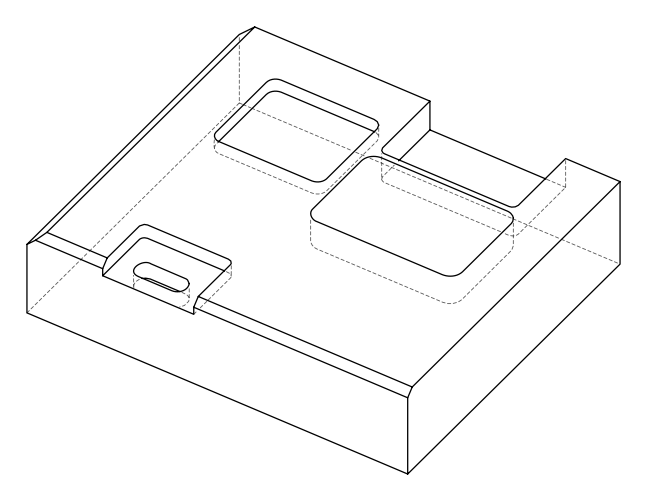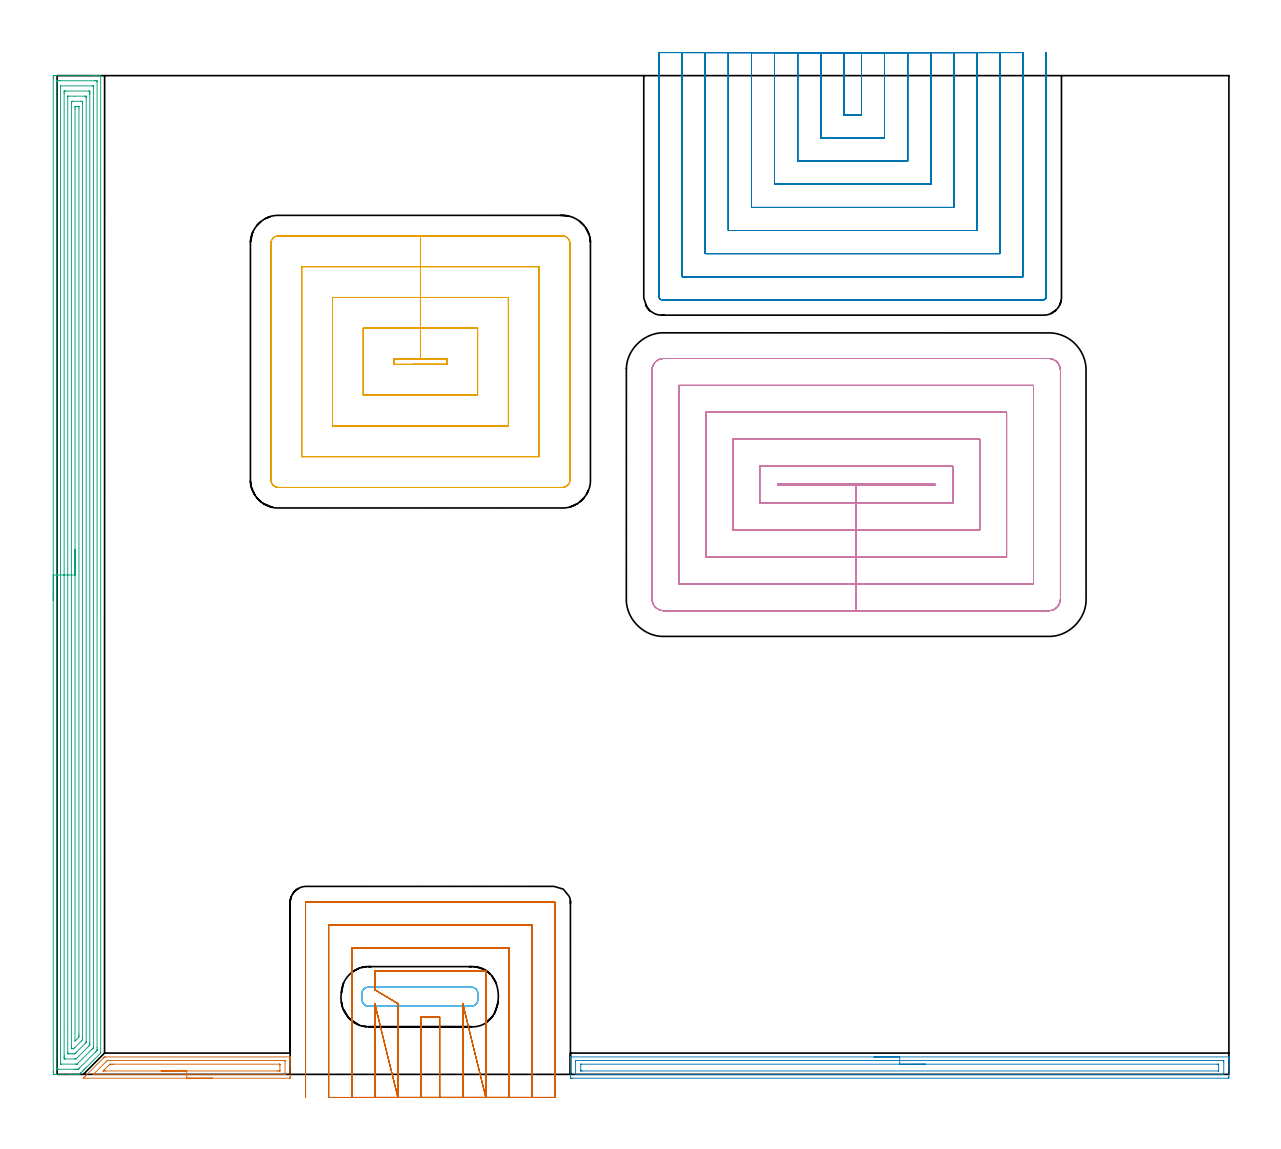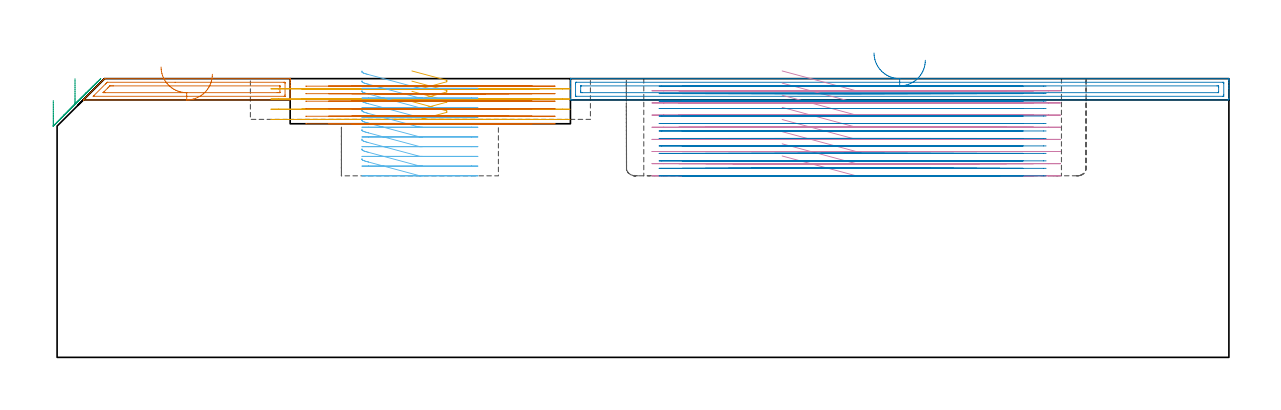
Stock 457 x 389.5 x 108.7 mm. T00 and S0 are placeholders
(PLAN: 8 operations, 3 tool changes, 174.5 min)
(1 AREA_MILL | FG_CHAMFER_SURFACE | UGT0205_001 | 2.08 min | 3129 mm3)
(2 AREA_MILL_1 | FG_CHAMFER_SURFACE_1 | UGT0205_001 | 6.39 min | 9026 mm3)
(3 AREA_MILL_2 | FG_CHAMFER_SURFACE_2 | UGT0205_001 | 22 min | 66286 mm3)
(4 MILL_RECTANGULAR_POCKET | POCKET_RECTANGULAR_STRAIGHT | UGT0201_095 | Follow Part, ap 5, ae 75% | 31.44 min | 796384 mm3)
(5 MILL_RECTANGULAR_POCKET_1 | POCKET_RECTANGULAR_STRAIGHT_1 | NXT0201_012 | Follow Part, ap 4, ae 75% | 10.3 min | 238996 mm3)
(6 MILL_RECTANGULAR_POCKET_2 | POCKET_RECTANGULAR_STRAIGHT_2 | NXT0201_012 | Follow Part, ap 4, ae 75% | 3.11 min | 50652 mm3)
(7 MILL_SLOT | SLOT_PARTIAL_RECTANGULAR | NXT0201_011 | Follow Part, ap 3, ae 75% | 18.14 min | 116802 mm3)
(8 MILL_SLOT_1 | SLOT_PARTIAL_RECTANGULAR_1 | NXT0201_011 | Follow Part, ap 3, ae 75% | 81.03 min | 575874 mm3)
(TOOL UGT0205_001 | Chamfer Mill 20 x 3 x 45 deg. | D20 FL50 Z2)
(TOOL UGT0201_095 | End mill 20 mm | D20 R3 FL38 Z4)
(TOOL NXT0201_012 | ENDMILL 16mm [2P460-1600-NA 1630] | D16 FL38 Z6)
(TOOL NXT0201_011 | ENDMILL 12mm [2P460-1200-NA 1630] | D12 FL38 Z6)
(OP 1 AREA_MILL)
G17 G21 G94 G90
T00 M6
G54
G17 G0 G90 X60.55 Y-1.5 S1061 M3
G43 Z118.7 H0
Z110.4
G94 G1 X60.512 Z109.528 F250.
X60.398 Z108.663
X60.209 Z107.812
X59.947 Z106.98
X59.613 Z106.174
X59.21 Z105.4
X58.742 Z104.664
X58.21 Z103.972
X57.621 Z103.329
X56.978 Z102.74
X56.286 Z102.208
X55.55 Z101.74
X54.776 Z101.337
X53.97 Z101.003
X53.138 Z100.741
X52.287 Z100.552
X51.422 Z100.438
X50.55 Z100.4
X10.328
X10.217 Y-1.496 Z100.403
X10.216 Y-1.494 Z100.404
X10.217 Y-1.482 Z100.416
X11.054 Y-0.645 Z101.254
X17.957 Y6.257 Z108.156
X18.235 Y6.535 Z108.435
X18.512 Y6.803 Z108.697
X18.836 Y6.8 Z108.7
X90.734
X90.89 Y6.797 Z108.688
X90.893 Y6.75 Z108.641
X90.9 Y6.364 Z108.263
Y5.987 Z107.886
Y5.323 Z107.218
Y4.1 Z105.997
Y3.541 Z105.435
Y-0.914 Z100.983
X90.898 Y-1.196 Z100.701
X90.89 Y-1.492 Z100.406
X90.594 Y-1.499 Z100.399
X50.55 Y-1.5 Z100.4
Y-0.086 Z101.814
X14.322 Y-0.085 Z101.815
X14.197 Y-0.083 Z101.817
X14.114 Y-0.079 Z101.821
X14.083 Y-0.076 Z101.824
X14.089 Y-0.068 Z101.832
X14.13 Y-0.023 Z101.877
X14.256 Y0.106 Z102.006
X14.385 Y0.235 Z102.135
X18.85 Y4.7 Z106.6
X19.163 Y5.011 Z106.911
X19.481 Y5.323 Z107.223
X19.532 Y5.37 Z107.27
X19.618 Y5.379 Z107.279
X19.682 Y5.384 Z107.284
X19.742 Y5.385 Z107.285
X46.023 Y5.386 Z107.286
X88.501 Y5.385 Z107.285
X88.564 Y5.384 Z107.284
X88.689 Y5.381 Z107.281
X88.89 Y5.373 Z107.273
X88.892 Y5.323 Z107.223
X88.899 Y4.927 Z106.827
X88.9 Y0.47 Z102.37
X88.896 Y-0.023 Z101.877
X88.893 Y-0.072 Z101.828
X88.892 Y-0.078 Z101.822
X88.836 Y-0.082 Z101.818
X88.753 Y-0.084 Z101.816
X88.627 Y-0.086 Z101.814
X88.564
X50.55
Y1.328 Z103.228
X18.85 Y1.329 Z103.229
X18.386 Y1.33 Z103.23
X17.985 Y1.334 Z103.234
X17.957 Y1.336 Z103.236
X17.956 Y1.347 Z103.247
X17.957 Y1.355 Z103.255
X18.158 Y1.558 Z103.458
X18.358 Y1.759 Z103.659
X19.742 Y3.143 Z105.043
X20.14 Y3.541 Z105.441
X20.389 Y3.787 Z105.687
X20.474 Y3.869 Z105.769
X20.544 Y3.932 Z105.832
X20.586 Y3.965 Z105.865
X20.635 Y3.966 Z105.866
X21.099 Y3.97 Z105.87
X21.528 Y3.971 Z105.871
X21.99
X86.715
X86.859 Y3.969 Z105.869
X86.882 Y3.968 Z105.868
X86.888 Y3.966 Z105.866
X86.891 Y3.946 Z105.846
X86.897 Y3.848 Z105.748
X86.899 Y3.725 Z105.625
X86.9 Y3.541 Z105.441
X86.899 Y1.576 Z103.476
X86.893 Y1.391 Z103.291
X86.89 Y1.342 Z103.242
X86.874 Y1.335 Z103.235
X86.823 Y1.333 Z103.233
X86.715 Y1.33 Z103.23
X86.254 Y1.329 Z103.229
X85.822 Y1.328 Z103.228
X50.55
X49.678 Z103.266
X48.814 Z103.38
X47.962 Z103.569
X47.13 Z103.832
X46.324 Z104.165
X45.55 Z104.568
X44.814 Z105.037
X44.122 Z105.568
X43.479 Z106.157
X42.89 Z106.801
X42.359 Z107.493
X41.89 Z108.228
X41.487 Z109.002
X41.153 Z109.808
X40.891 Z110.64
X40.702 Z111.492
X40.588 Z112.357
X40.55 Z113.228
G0 Z118.7
M5
M2
(OP 2 AREA_MILL_1)
G17 G21 G94 G90
T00 M6
G54
G17 G0 G90 X318.6 Y6.8 S1061 M3
G43 Z118.7 H0
G94 G1 X318.638 Z117.828 F250.
X318.752 Z116.963
X318.941 Z116.112
X319.203 Z115.28
X319.537 Z114.474
X319.94 Z113.7
X320.408 Z112.964
X320.94 Z112.272
X321.529 Z111.629
X322.172 Z111.039
X322.864 Z110.508
X323.6 Z110.04
X324.374 Z109.637
X325.18 Z109.303
X326.012 Z109.041
X326.864 Z108.852
X327.728 Z108.738
X328.6 Z108.7
X456.826
X456.99 Y6.797 Z108.688
X456.993 Y6.747 Z108.639
X457. Y6.343 Z108.243
Y6.018 Z107.917
Y5.323 Z107.218
Y4.085 Z105.982
Y3.541 Z105.436
Y2.922 Z104.817
Y-0.914 Z100.983
X456.998 Y-1.188 Z100.709
X456.99 Y-1.492 Z100.406
X456.686 Y-1.499 Z100.399
X200.821 Y-1.5 Z100.4
X200.512 Y-1.497 Z100.402
X200.21 Y-1.492 Z100.406
X200.2 Y-1.186 Z100.711
Y3.541 Z105.436
Y4.976 Z106.872
Y5.323 Z107.218
Y6.018 Z107.918
Y6.343 Z108.243
X200.207 Y6.747 Z108.639
X200.21 Y6.797 Z108.688
X200.374 Y6.8 Z108.7
X328.6
Y5.386 Z107.286
X454.655 Y5.385 Z107.285
X454.78 Y5.382 Z107.282
X454.99 Y5.374 Z107.274
X454.993 Y5.323 Z107.223
X454.999 Y4.917 Z106.817
Y0.462 Z102.362
X454.993 Y-0.023 Z101.877
X454.99 Y-0.068 Z101.832
X454.842 Y-0.079 Z101.821
X454.717 Y-0.084 Z101.816
X454.655 Y-0.086 Z101.814
X454.592
X202.545 Y-0.085 Z101.815
X202.42 Y-0.082 Z101.818
X202.21 Y-0.074 Z101.826
X202.207 Y-0.023 Z101.877
X202.201 Y0.383 Z102.283
Y4.838 Z106.738
X202.207 Y5.323 Z107.223
X202.21 Y5.368 Z107.268
X202.358 Y5.379 Z107.279
X202.483 Y5.384 Z107.284
X202.545 Y5.386 Z107.286
X202.608
X328.6
Y3.971 Z105.871
X452.374
X452.805 Y3.968 Z105.868
X452.948 Y3.965 Z105.865
X452.99 Y3.963 Z105.863
X452.994 Y3.865 Z105.765
X452.998 Y3.736 Z105.636
X452.999 Y3.541 Z105.441
X453. Y3.346 Z105.246
X452.998 Y1.566 Z103.466
X452.99 Y1.37 Z103.27
X452.985 Y1.335 Z103.235
X452.966 Y1.333 Z103.233
X452.913 Y1.331 Z103.231
X452.805 Y1.329 Z103.229
X204.826
X204.395 Y1.332 Z103.232
X204.252 Y1.335 Z103.235
X204.21 Y1.337 Z103.237
X204.206 Y1.435 Z103.335
X204.202 Y1.564 Z103.464
X204.201 Y1.759 Z103.659
X204.2 Y1.954 Z103.854
X204.202 Y3.734 Z105.634
X204.21 Y3.93 Z105.83
X204.215 Y3.965 Z105.865
X204.234 Y3.967 Z105.867
X204.287 Y3.969 Z105.869
X204.395 Y3.971 Z105.871
X328.6
X329.472 Z105.909
X330.336 Z106.023
X331.188 Z106.212
X332.02 Z106.475
X332.826 Z106.808
X333.6 Z107.211
X334.336 Z107.68
X335.028 Z108.211
X335.671 Z108.8
X336.26 Z109.444
X336.792 Z110.136
X337.26 Z110.871
X337.663 Z111.645
X337.997 Z112.451
X338.259 Z113.283
X338.448 Z114.135
X338.562 Z115.
X338.6 Z115.871
G0 Z118.7
M5
M2
(OP 3 AREA_MILL_2)
G17 G21 G94 G90
T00 M6
G54
G17 G0 G90 X-1.5 Y184.75 S1061 M3
G43 Z118.7 H0
Z100.2
G94 G1 Y184.788 Z99.328 F250.
Y184.902 Z98.463
Y185.091 Z97.612
Y185.353 Z96.78
Y185.687 Z95.974
Y186.09 Z95.2
Y186.559 Z94.464
Y187.09 Z93.772
Y187.679 Z93.129
Y188.322 Z92.54
Y189.014 Z92.008
Y189.75 Z91.54
Y190.524 Z91.137
Y191.33 Z90.803
Y192.162 Z90.541
Y193.014 Z90.352
Y193.879 Z90.238
Y194.75 Z90.2
Y388.448
X-1.499 Y388.892 Z90.201
X-1.495 Y389.335 Z90.203
X-1.492 Y389.49 Z90.206
X-1.058 Y389.495 Z90.639
X-0.458 Y389.5 Z91.239
X13.316 Z105.011
X13.915 Z105.609
X14.478 Z106.175
X14.796 Z106.492
X15.359 Z107.055
X15.677 Z107.372
X16.681 Y389.499 Z108.381
X16.994 Y389.49 Z108.693
X17. Y389.339 Z108.7
Y8.641
X16.999 Y8.298 Z108.696
X16.998 Y8.297
X11.273 Y2.571 Z102.969
X10.939 Y2.239 Z102.639
X10.718 Y2.018 Z102.418
X10.499 Y1.798 Z102.197
X10.392 Y1.69 Z102.088
X9.952 Y1.252 Z101.651
X9.512 Y0.81 Z101.208
X9.42 Y0.72 Z101.119
X9.308 Y0.608 Z101.007
X9.218 Y0.516 Z100.914
X9.13 Y0.43 Z100.83
X9.01 Y0.31 Z100.71
X8.924 Y0.222 Z100.62
X8.84 Y0.14 Z100.54
X8.711 Y0.013 Z100.41
X8.694 Y0.001 Z100.393
X8.482 Y0. Z100.182
X7.506 Z99.205
X6.869 Z98.565
X5.67 Z97.367
X5.108 Z96.802
X4.508 Z96.203
X-0.458 Z91.239
X-1.058 Y0.002 Z90.639
X-1.266 Y0.004 Z90.431
X-1.492 Y0.01 Z90.206
X-1.495 Y0.165 Z90.203
X-1.499 Y0.608 Z90.201
X-1.5 Y1.056 Z90.2
Y194.75
X-0.086 Z91.614
X-0.085 Y387.307 Z91.615
X-0.084 Y387.407 Z91.616
X-0.082 Y387.456 Z91.618
X-0.079 Y387.477 Z91.621
X-0.069 Y387.49 Z91.631
X0.319 Y387.498 Z92.019
X0.704 Y387.499 Z92.404
X1.197 Y387.5 Z92.897
X14.796 Y387.499 Z106.496
X15.293 Y387.497 Z106.993
X15.492 Y387.49 Z107.192
X15.579 Y387.467 Z107.279
X15.584 Y387.201 Z107.284
X15.585 Y387.107 Z107.285
X15.586 Y10.426 Z107.286
X15.584 Y9.628 Z107.284
X15.583 Y9.534 Z107.283
X15.577 Y9.339 Z107.277
X15.45 Y9.206 Z107.15
X15.285 Y9.038 Z106.985
X14.891 Y8.641 Z106.591
X8.637 Y2.387 Z100.337
X8.337 Y2.095 Z100.037
X8.254 Y2.016 Z99.954
X8.131 Y2.007 Z99.831
X7.75 Y2.002 Z99.45
X7.257 Y2. Z98.957
X6.869 Z98.569
X0.704 Y2.001 Z92.404
X0.207 Y2.003 Z91.907
X0.008 Y2.01 Z91.708
X-0.079 Y2.033 Z91.621
X-0.084 Y2.299 Z91.616
X-0.085 Y2.393 Z91.615
X-0.086 Y194.75 Z91.614
X1.328 Z93.028
X1.329 Y385.322 Z93.029
X1.331 Y385.452 Z93.031
X1.333 Y385.482 Z93.033
X1.335 Y385.49 Z93.035
X1.351 Y385.493 Z93.051
X1.41 Y385.499 Z93.11
X13.74 Y385.5 Z105.44
X13.915 Y385.499 Z105.615
X14.091 Y385.497 Z105.791
X14.141 Y385.493 Z105.841
X14.165 Y385.49 Z105.865
X14.167 Y385.476 Z105.867
X14.17 Y385.408 Z105.87
X14.171 Y385.322 Z105.871
Y385.063
Y11.319
X14.17 Y11.061 Z105.87
X14.164 Y10.426 Z105.864
X14.158 Y10.369 Z105.858
X14.12 Y10.326 Z105.82
X14.069 Y10.271 Z105.769
X13.915 Y10.115 Z105.615
X13.627 Y9.826 Z105.327
X7.978 Y4.178 Z99.678
X7.861 Y4.065 Z99.561
X7.823 Y4.032 Z99.523
X7.792 Y4.01 Z99.492
X7.75 Y4.008 Z99.45
X7.044 Y4. Z98.744
X1.584 Y4.001 Z93.284
X1.409 Y4.003 Z93.109
X1.359 Y4.007 Z93.059
X1.335 Y4.01 Z93.035
X1.333 Y4.024 Z93.033
X1.33 Y4.092 Z93.03
X1.329 Y4.178 Z93.029
X1.328 Y4.438 Z93.028
Y194.75
X2.743 Z94.443
Y382.644
X2.745 Y383.253 Z94.445
X2.748 Y383.459 Z94.448
X2.749 Y383.486 Z94.449
X2.767 Y383.49 Z94.467
X2.818 Y383.495 Z94.518
X2.924 Y383.498 Z94.624
X3.346 Y383.5 Z95.046
X12.191 Z103.891
X12.58 Y383.49 Z104.28
X12.75 Y383.473 Z104.45
X12.752 Y383.376 Z104.452
X12.756 Y382.926 Z104.456
X12.757 Y382.644 Z104.457
Y382.033
X12.756 Y12.212 Z104.456
X12.753 Y11.604 Z104.453
X12.75 Y11.461 Z104.45
X12.738 Y11.398 Z104.438
X12.665 Y11.319 Z104.365
X12.41 Y11.06 Z104.11
X12.154 Y10.803 Z103.854
X7.533 Y6.183 Z99.233
X7.437 Y6.091 Z99.137
X7.376 Y6.037 Z99.076
X7.342 Y6.01 Z99.042
X6.833 Y6. Z98.533
X3.309 Z95.009
X2.92 Y6.01 Z94.62
X2.749 Y6.027 Z94.449
X2.748 Y6.124 Z94.448
X2.744 Y6.574 Z94.444
X2.743 Y6.856 Z94.443
Y7.467
Y194.75
X4.157 Z95.857
X4.158 Y381.143 Z95.858
X4.162 Y381.426 Z95.862
X4.165 Y381.493 Z95.865
X4.169 Y381.495 Z95.869
X4.187 Y381.498 Z95.887
X4.227 Y381.5 Z95.927
X4.475 Z96.175
X6.869 Z98.569
X10.641 Z102.341
X11.273 Y381.497 Z102.973
X11.315 Y381.494 Z103.015
X11.332 Y381.491 Z103.032
X11.336 Y381.355 Z103.036
X11.342 Y381.072 Z103.042
X11.343 Y380.93 Z103.043
Y380.859
Y12.962
X11.341 Y12.82 Z103.041
X11.336 Y12.537 Z103.036
X11.328 Y12.438 Z103.028
X11.313 Y12.418 Z103.013
X11.273 Y12.373 Z102.973
X11.194 Y12.292 Z102.894
X11.114 Y12.212 Z102.814
X7.542 Y8.641 Z99.242
X7.198 Y8.308 Z98.898
X6.869 Y8.01 Z98.569
X6.618 Y8.003 Z98.318
X5.988 Y8. Z97.688
X5.74 Z97.44
X4.859 Z96.559
X4.227 Y8.003 Z95.927
X4.185 Y8.006 Z95.885
X4.168 Y8.009 Z95.868
X4.164 Y8.145 Z95.864
X4.158 Y8.428 Z95.858
X4.157 Y8.57 Z95.857
Y8.641
Y194.75
X5.571 Z97.271
Y378.181
X5.572 Y378.603 Z97.272
X5.575 Y379.074 Z97.275
X5.578 Y379.489 Z97.278
X5.988 Y379.495 Z97.688
X6.449 Y379.499 Z98.149
X9.092 Z100.792
X9.512 Y379.494 Z101.212
X9.922 Y379.487 Z101.622
X9.925 Y379.074 Z101.625
X9.928 Y378.652 Z101.628
X9.929 Y372.102 Z101.629
X9.928 Y14.467 Z101.628
X9.926 Y13.997 Z101.626
X9.922 Y13.58 Z101.622
X9.911 Y13.471 Z101.611
X9.534 Y13.081 Z101.234
X6.879 Y10.426 Z98.579
X6.576 Y10.128 Z98.276
X6.491 Y10.047 Z98.191
X6.458 Y10.017 Z98.158
X6.4 Y10.009 Z98.1
X5.988 Z97.688
X5.578 Y10.013 Z97.278
X5.574 Y10.426 Z97.274
X5.572 Y10.848 Z97.272
X5.571 Y17.461 Z97.271
Y194.75
X6.985 Z98.685
Y376.396
X6.986 Y377.17 Z98.686
X6.988 Y377.288 Z98.688
X6.992 Y377.473 Z98.692
X7.333 Y377.49 Z99.033
X7.543 Y377.499 Z99.243
X7.75 Y377.5 Z99.45
X8.422 Z100.122
X8.479 Y377.498 Z100.179
X8.495 Y377.495 Z100.195
X8.507 Y377.491 Z100.207
X8.51 Y377.469 Z100.21
X8.513 Y377.407 Z100.213
X8.514 Y377.288 Z100.214
X8.515 Y376.514 Z100.215
Y15.782
X8.513 Y15.008 Z100.213
X8.511 Y14.889 Z100.211
X8.501 Y14.51 Z100.201
X8.314 Y14.318 Z100.014
X7.999 Y13.997 Z99.699
X6.987 Y12.985 Z98.687
X6.986 Y12.986 Z98.686
X6.985 Y194.75 Z98.685
Y195.622 Z98.723
Y196.487 Z98.837
Y197.338 Z99.026
Y198.17 Z99.288
Y198.976 Z99.622
Y199.75 Z100.025
Y200.486 Z100.494
Y201.178 Z101.025
Y201.821 Z101.614
Y202.411 Z102.257
Y202.942 Z102.949
Y203.41 Z103.685
Y203.813 Z104.459
Y204.147 Z105.265
Y204.409 Z106.097
Y204.598 Z106.949
Y204.712 Z107.814
Y204.75 Z108.685
G0 Z118.7
M5
M2
(OP 4 MILL_RECTANGULAR_POCKET)
G17 G21 G94 G90
T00 M6
G54
G17 G0 G90 X282.773 Y229.8 S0 M3
G43 Z118.7 H0
Z111.7
G94 G1 X311.65 Z103.962 F250.
X342.3 F500.
Y230.2
X281.
Y229.8
X311.65
Y222.8
X349.3
Y237.2
X274.
Y222.8
X311.65
Y212.3
X359.8
Y247.7
X263.5
Y212.3
X311.65
Y201.8
X370.3
Y258.2
X253.
Y201.8
X311.65
Y191.3
X380.8
Y268.7
X242.5
Y191.3
X311.65
Y180.8
X386.7
G3 X391.3 Y185.4 R4.6
G1 Y274.6
G3 X386.7 Y279.2 R4.6
G1 X236.6
G3 X232. Y274.6 R4.6
G1 Y185.4
G3 X236.6 Y180.8 R4.6
G1 X311.65
X312.65
G0 X282.773 Y229.8 Z106.962
G1 X311.65 Z99.225 F250.
X342.3 F500.
Y230.2
X281.
Y229.8
X311.65
Y222.8
X349.3
Y237.2
X274.
Y222.8
X311.65
Y212.3
X359.8
Y247.7
X263.5
Y212.3
X311.65
Y201.8
X370.3
Y258.2
X253.
Y201.8
X311.65
Y191.3
X380.8
Y268.7
X242.5
Y191.3
X311.65
Y180.8
X386.7
G3 X391.3 Y185.4 R4.6
G1 Y274.6
G3 X386.7 Y279.2 R4.6
G1 X236.6
G3 X232. Y274.6 R4.6
G1 Y185.4
G3 X236.6 Y180.8 R4.6
G1 X311.65
X312.65
G0 X282.773 Y229.8 Z102.225
G1 X311.65 Z94.487 F250.
X342.3 F500.
Y230.2
X281.
Y229.8
X311.65
Y222.8
X349.3
Y237.2
X274.
Y222.8
X311.65
Y212.3
X359.8
Y247.7
X263.5
Y212.3
X311.65
Y201.8
X370.3
Y258.2
X253.
Y201.8
X311.65
Y191.3
X380.8
Y268.7
X242.5
Y191.3
X311.65
Y180.8
X386.7
G3 X391.3 Y185.4 R4.6
G1 Y274.6
G3 X386.7 Y279.2 R4.6
G1 X236.6
G3 X232. Y274.6 R4.6
G1 Y185.4
G3 X236.6 Y180.8 R4.6
G1 X311.65
X312.65
G0 X282.773 Y229.8 Z97.487
G1 X311.65 Z89.75 F250.
X342.3 F500.
Y230.2
X281.
Y229.8
X311.65
Y222.8
X349.3
Y237.2
X274.
Y222.8
X311.65
Y212.3
X359.8
Y247.7
X263.5
Y212.3
X311.65
Y201.8
X370.3
Y258.2
X253.
Y201.8
X311.65
Y191.3
X380.8
Y268.7
X242.5
Y191.3
X311.65
Y180.8
X386.7
G3 X391.3 Y185.4 R4.6
G1 Y274.6
G3 X386.7 Y279.2 R4.6
G1 X236.6
G3 X232. Y274.6 R4.6
G1 Y185.4
G3 X236.6 Y180.8 R4.6
G1 X311.65
X312.65
G0 X282.773 Y229.8 Z92.75
G1 X311.65 Z85.012 F250.
X342.3 F500.
Y230.2
X281.
Y229.8
X311.65
Y222.8
X349.3
Y237.2
X274.
Y222.8
X311.65
Y212.3
X359.8
Y247.7
X263.5
Y212.3
X311.65
Y201.8
X370.3
Y258.2
X253.
Y201.8
X311.65
Y191.3
X380.8
Y268.7
X242.5
Y191.3
X311.65
Y180.8
X386.7
G3 X391.3 Y185.4 R4.6
G1 Y274.6
G3 X386.7 Y279.2 R4.6
G1 X236.6
G3 X232. Y274.6 R4.6
G1 Y185.4
G3 X236.6 Y180.8 R4.6
G1 X311.65
X312.65
G0 X282.773 Y229.8 Z88.012
G1 X311.65 Z80.275 F250.
X342.3 F500.
Y230.2
X281.
Y229.8
X311.65
Y222.8
X349.3
Y237.2
X274.
Y222.8
X311.65
Y212.3
X359.8
Y247.7
X263.5
Y212.3
X311.65
Y201.8
X370.3
Y258.2
X253.
Y201.8
X311.65
Y191.3
X380.8
Y268.7
X242.5
Y191.3
X311.65
Y180.8
X386.7
G3 X391.3 Y185.4 R4.6
G1 Y274.6
G3 X386.7 Y279.2 R4.6
G1 X236.6
G3 X232. Y274.6 R4.6
G1 Y185.4
G3 X236.6 Y180.8 R4.6
G1 X311.65
X312.65
G0 X282.773 Y229.8 Z83.275
G1 X311.65 Z75.537 F250.
X342.3 F500.
Y230.2
X281.
Y229.8
X311.65
Y222.8
X349.3
Y237.2
X274.
Y222.8
X311.65
Y212.3
X359.8
Y247.7
X263.5
Y212.3
X311.65
Y201.8
X370.3
Y258.2
X253.
Y201.8
X311.65
Y191.3
X380.8
Y268.7
X242.5
Y191.3
X311.65
Y180.8
X386.7
G3 X391.3 Y185.4 R4.6
G1 Y274.6
G3 X386.7 Y279.2 R4.6
G1 X236.6
G3 X232. Y274.6 R4.6
G1 Y185.4
G3 X236.6 Y180.8 R4.6
G1 X311.65
X312.65
G0 X282.773 Y229.8 Z78.537
G1 X311.65 Z70.8 F250.
X342.3 F500.
Y230.2
X281.
Y229.8
X311.65
Y222.8
X349.3
Y237.2
X274.
Y222.8
X311.65
Y212.3
X359.8
Y247.7
X263.5
Y212.3
X311.65
Y201.8
X370.3
Y258.2
X253.
Y201.8
X311.65
Y191.3
X380.8
Y268.7
X242.5
Y191.3
X311.65
Y180.8
X386.7
G3 X391.3 Y185.4 R4.6
G1 Y274.6
G3 X386.7 Y279.2 R4.6
G1 X236.6
G3 X232. Y274.6 R4.6
G1 Y185.4
G3 X236.6 Y180.8 R4.6
G1 X311.65
X312.65
G0 Z118.7
M5
M2
(OP 5 MILL_RECTANGULAR_POCKET_1)
G17 G21 G94 G90
T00 M6
G54
G17 G0 G90 X138.369 Y276.9 S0 M3
G43 Z118.7 H1
Z111.7
G94 G1 X152. Z108.047 F250.
Y279. Z107.485
X141.7 Z104.725
X131.4 F500.
Y276.9
X152.
Y279.
X141.7
Y291.
X119.4
Y264.9
X164.
Y291.
X141.7
Y303.
X107.4
Y252.9
X176.
Y303.
X141.7
Y315.
X95.4
Y240.9
X188.
Y315.
X141.7
Y327.
X86.3
G3 X83.4 Y324.1 R2.9
G1 Y231.8
G3 X86.3 Y228.9 R2.9
G1 X197.1
G3 X200. Y231.8 R2.9
G1 Y324.1
G3 X197.1 Y327. R2.9
G1 X141.7
X140.7
G0 X138.369 Y276.9 Z107.725
G1 X152. Z104.073 F250.
Y279. Z103.51
X141.7 Z100.75
X131.4 F500.
Y276.9
X152.
Y279.
X141.7
Y291.
X119.4
Y264.9
X164.
Y291.
X141.7
Y303.
X107.4
Y252.9
X176.
Y303.
X141.7
Y315.
X95.4
Y240.9
X188.
Y315.
X141.7
Y327.
X86.3
G3 X83.4 Y324.1 R2.9
G1 Y231.8
G3 X86.3 Y228.9 R2.9
G1 X197.1
G3 X200. Y231.8 R2.9
G1 Y324.1
G3 X197.1 Y327. R2.9
G1 X141.7
X140.7
G0 X138.369 Y276.9 Z103.75
G1 X152. Z100.098 F250.
Y279. Z99.535
X141.7 Z96.775
X131.4 F500.
Y276.9
X152.
Y279.
X141.7
Y291.
X119.4
Y264.9
X164.
Y291.
X141.7
Y303.
X107.4
Y252.9
X176.
Y303.
X141.7
Y315.
X95.4
Y240.9
X188.
Y315.
X141.7
Y327.
X86.3
G3 X83.4 Y324.1 R2.9
G1 Y231.8
G3 X86.3 Y228.9 R2.9
G1 X197.1
G3 X200. Y231.8 R2.9
G1 Y324.1
G3 X197.1 Y327. R2.9
G1 X141.7
X140.7
G0 X138.369 Y276.9 Z99.775
G1 X152. Z96.123 F250.
Y279. Z95.56
X141.7 Z92.8
X131.4 F500.
Y276.9
X152.
Y279.
X141.7
Y291.
X119.4
Y264.9
X164.
Y291.
X141.7
Y303.
X107.4
Y252.9
X176.
Y303.
X141.7
Y315.
X95.4
Y240.9
X188.
Y315.
X141.7
Y327.
X86.3
G3 X83.4 Y324.1 R2.9
G1 Y231.8
G3 X86.3 Y228.9 R2.9
G1 X197.1
G3 X200. Y231.8 R2.9
G1 Y324.1
G3 X197.1 Y327. R2.9
G1 X141.7
X140.7
G0 Z118.7
M5
M2
(OP 6 MILL_RECTANGULAR_POCKET_2)
G17 G21 G94 G90
T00 M6
G54
G17 G0 G90 X118.9 Y30.41 S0 M3
G43 Z118.7 H1
Z111.7
G94 G1 Y29.1 Z111.349 F250.
Y28.942 Z111.307
X118.957 Y28.544 Z111.199
X119.078 Y28.161 Z111.091
X119.257 Y27.802 Z110.984
X119.492 Y27.476 Z110.876
X119.776 Y27.192 Z110.769
X120.102 Y26.957 Z110.661
X120.461 Y26.778 Z110.553
X120.844 Y26.657 Z110.446
X121.242 Y26.6 Z110.338
X121.4 Z110.296
X141.5 Z104.91
X161.6 F500.
G3 X164.1 Y29.1 R2.5
G1 Y31.5
G3 X161.6 Y34. R2.5
G1 X121.4
G3 X118.9 Y31.5 R2.5
G1 Y29.1
G3 X121.4 Y26.6 R2.5
G1 X141.5
X142.5
G0 X118.9 Y30.41 Z107.91
G1 Y29.1 Z107.559 F250.
Y28.942 Z107.517
X118.957 Y28.544 Z107.409
X119.078 Y28.161 Z107.301
X119.257 Y27.802 Z107.194
X119.492 Y27.476 Z107.086
X119.776 Y27.192 Z106.979
X120.102 Y26.957 Z106.871
X120.461 Y26.778 Z106.763
X120.844 Y26.657 Z106.656
X121.242 Y26.6 Z106.548
X121.4 Z106.506
X141.5 Z101.12
X161.6 F500.
G3 X164.1 Y29.1 R2.5
G1 Y31.5
G3 X161.6 Y34. R2.5
G1 X121.4
G3 X118.9 Y31.5 R2.5
G1 Y29.1
G3 X121.4 Y26.6 R2.5
G1 X141.5
X142.5
G0 X118.9 Y30.41 Z104.12
G1 Y29.1 Z103.769 F250.
Y28.942 Z103.727
X118.957 Y28.544 Z103.619
X119.078 Y28.161 Z103.511
X119.257 Y27.802 Z103.404
X119.492 Y27.476 Z103.296
X119.776 Y27.192 Z103.189
X120.102 Y26.957 Z103.081
X120.461 Y26.778 Z102.973
X120.844 Y26.657 Z102.866
X121.242 Y26.6 Z102.758
X121.4 Z102.716
X141.5 Z97.33
X161.6 F500.
G3 X164.1 Y29.1 R2.5
G1 Y31.5
G3 X161.6 Y34. R2.5
G1 X121.4
G3 X118.9 Y31.5 R2.5
G1 Y29.1
G3 X121.4 Y26.6 R2.5
G1 X141.5
X142.5
G0 X118.9 Y30.41 Z100.33
G1 Y29.1 Z99.979 F250.
Y28.942 Z99.937
X118.957 Y28.544 Z99.829
X119.078 Y28.161 Z99.721
X119.257 Y27.802 Z99.614
X119.492 Y27.476 Z99.506
X119.776 Y27.192 Z99.399
X120.102 Y26.957 Z99.291
X120.461 Y26.778 Z99.183
X120.844 Y26.657 Z99.076
X121.242 Y26.6 Z98.968
X121.4 Z98.926
X141.5 Z93.54
X161.6 F500.
G3 X164.1 Y29.1 R2.5
G1 Y31.5
G3 X161.6 Y34. R2.5
G1 X121.4
G3 X118.9 Y31.5 R2.5
G1 Y29.1
G3 X121.4 Y26.6 R2.5
G1 X141.5
X142.5
G0 X118.9 Y30.41 Z96.54
G1 Y29.1 Z96.189 F250.
Y28.942 Z96.147
X118.957 Y28.544 Z96.039
X119.078 Y28.161 Z95.931
X119.257 Y27.802 Z95.824
X119.492 Y27.476 Z95.716
X119.776 Y27.192 Z95.609
X120.102 Y26.957 Z95.501
X120.461 Y26.778 Z95.393
X120.844 Y26.657 Z95.286
X121.242 Y26.6 Z95.178
X121.4 Z95.136
X141.5 Z89.75
X161.6 F500.
G3 X164.1 Y29.1 R2.5
G1 Y31.5
G3 X161.6 Y34. R2.5
G1 X121.4
G3 X118.9 Y31.5 R2.5
G1 Y29.1
G3 X121.4 Y26.6 R2.5
G1 X141.5
X142.5
G0 X118.9 Y30.41 Z92.75
G1 Y29.1 Z92.399 F250.
Y28.942 Z92.357
X118.957 Y28.544 Z92.249
X119.078 Y28.161 Z92.141
X119.257 Y27.802 Z92.034
X119.492 Y27.476 Z91.926
X119.776 Y27.192 Z91.819
X120.102 Y26.957 Z91.711
X120.461 Y26.778 Z91.603
X120.844 Y26.657 Z91.496
X121.242 Y26.6 Z91.388
X121.4 Z91.346
X141.5 Z85.96
X161.6 F500.
G3 X164.1 Y29.1 R2.5
G1 Y31.5
G3 X161.6 Y34. R2.5
G1 X121.4
G3 X118.9 Y31.5 R2.5
G1 Y29.1
G3 X121.4 Y26.6 R2.5
G1 X141.5
X142.5
G0 X118.9 Y30.41 Z88.96
G1 Y29.1 Z88.609 F250.
Y28.942 Z88.567
X118.957 Y28.544 Z88.459
X119.078 Y28.161 Z88.351
X119.257 Y27.802 Z88.244
X119.492 Y27.476 Z88.136
X119.776 Y27.192 Z88.029
X120.102 Y26.957 Z87.921
X120.461 Y26.778 Z87.813
X120.844 Y26.657 Z87.706
X121.242 Y26.6 Z87.598
X121.4 Z87.556
X141.5 Z82.17
X161.6 F500.
G3 X164.1 Y29.1 R2.5
G1 Y31.5
G3 X161.6 Y34. R2.5
G1 X121.4
G3 X118.9 Y31.5 R2.5
G1 Y29.1
G3 X121.4 Y26.6 R2.5
G1 X141.5
X142.5
G0 X118.9 Y30.41 Z85.17
G1 Y29.1 Z84.819 F250.
Y28.942 Z84.777
X118.957 Y28.544 Z84.669
X119.078 Y28.161 Z84.561
X119.257 Y27.802 Z84.454
X119.492 Y27.476 Z84.346
X119.776 Y27.192 Z84.239
X120.102 Y26.957 Z84.131
X120.461 Y26.778 Z84.023
X120.844 Y26.657 Z83.916
X121.242 Y26.6 Z83.808
X121.4 Z83.766
X141.5 Z78.38
X161.6 F500.
G3 X164.1 Y29.1 R2.5
G1 Y31.5
G3 X161.6 Y34. R2.5
G1 X121.4
G3 X118.9 Y31.5 R2.5
G1 Y29.1
G3 X121.4 Y26.6 R2.5
G1 X141.5
X142.5
G0 X118.9 Y30.41 Z81.38
G1 Y29.1 Z81.029 F250.
Y28.942 Z80.987
X118.957 Y28.544 Z80.879
X119.078 Y28.161 Z80.771
X119.257 Y27.802 Z80.664
X119.492 Y27.476 Z80.556
X119.776 Y27.192 Z80.449
X120.102 Y26.957 Z80.341
X120.461 Y26.778 Z80.233
X120.844 Y26.657 Z80.126
X121.242 Y26.6 Z80.018
X121.4 Z79.976
X141.5 Z74.59
X161.6 F500.
G3 X164.1 Y29.1 R2.5
G1 Y31.5
G3 X161.6 Y34. R2.5
G1 X121.4
G3 X118.9 Y31.5 R2.5
G1 Y29.1
G3 X121.4 Y26.6 R2.5
G1 X141.5
X142.5
G0 X118.9 Y30.41 Z77.59
G1 Y29.1 Z77.239 F250.
Y28.942 Z77.197
X118.957 Y28.544 Z77.089
X119.078 Y28.161 Z76.981
X119.257 Y27.802 Z76.874
X119.492 Y27.476 Z76.766
X119.776 Y27.192 Z76.659
X120.102 Y26.957 Z76.551
X120.461 Y26.778 Z76.443
X120.844 Y26.657 Z76.336
X121.242 Y26.6 Z76.228
X121.4 Z76.186
X141.5 Z70.8
X161.6 F500.
G3 X164.1 Y29.1 R2.5
G1 Y31.5
G3 X161.6 Y34. R2.5
G1 X121.4
G3 X118.9 Y31.5 R2.5
G1 Y29.1
G3 X121.4 Y26.6 R2.5
G1 X141.5
X142.5
G0 Z118.7
M5
M2
(OP 7 MILL_SLOT)
G17 G21 G94 G90
T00 M6
G54
G17 G0 G90 X149.203 Y-9. S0 M3
G43 Z118.7 H1
Z105.767
G94 G1 X149.2 Y-6. F250.
Y-5.955 F500.
Y22.3
X141.9
Y-5.957
Y-6.
X141.897 Y-9. F250.
X158.204
X158.2 Y-6.
Y-5.955 F500.
Y24.6
Y27.6 F250.
X167.205 Y-9. F500.
X167.2 Y-6. F250.
Y-5.955 F500.
Y40.3
X123.9
Y36.
Y33. F250.
X132.9 Y27.6 F500.
Y24.6 F250.
Y-5.957 F500.
Y-6.
X132.896 Y-9. F250.
X123.9 Y27.6 F500.
Y24.6 F250.
Y-5.957 F500.
Y-6.
X123.895 Y-9. F250.
X176.208
X176.2 Y-6.
Y-5.955 F500.
Y49.3
X114.9
Y-5.957
Y-6.
X114.893 Y-9. F250.
X185.215
X185.2 Y-6.
Y-5.955 F500.
Y58.3
X105.9
Y-5.957
Y-6.
X105.885 Y-9. F250.
X194.2 Y-8.955
Y-5.955
Y67. F500.
G3 X193.9 Y67.3 R0.3
G1 X97.2
G3 X96.9 Y67. R0.3
G1 Y-5.957
Y-8.957 F250.
G0 X149.2 Y-9. Z102.833
G1 Y-6.
Y22.3 F500.
X141.9
Y-6.
Y-9. F250.
X158.2
Y-6.
Y24.6 F500.
Y27.6 F250.
X167.2 Y-9. F500.
Y-6. F250.
Y40.3 F500.
X123.9
Y36.
Y33. F250.
X132.9 Y27.6 F500.
Y24.6 F250.
Y-6. F500.
Y-9. F250.
X123.9 Y27.6 F500.
Y24.6 F250.
Y-6. F500.
Y-9. F250.
X176.2
Y-6.
Y49.3 F500.
X114.9
Y-6.
Y-9. F250.
X185.2
Y-6.
Y58.3 F500.
X105.9
Y-6.
Y-9. F250.
X194.2
Y-6.
Y67. F500.
G3 X193.9 Y67.3 R0.3
G1 X97.2
G3 X96.9 Y67. R0.3
G1 Y-6.
Y-9. F250.
G0 X149.2 Z99.9
G1 Y-6.
Y22.3 F500.
X141.9
Y-6.
Y-9. F250.
X158.2
Y-6.
Y24.6 F500.
Y27.6 F250.
X167.2 Y-9. F500.
Y-6. F250.
Y40.3 F500.
X123.9
Y36.
Y33. F250.
X132.9 Y27.6 F500.
Y24.6 F250.
Y-6. F500.
Y-9. F250.
X123.9 Y27.6 F500.
Y24.6 F250.
Y-6. F500.
Y-9. F250.
X176.2
Y-6.
Y49.3 F500.
X114.9
Y-6.
Y-9. F250.
X185.2
Y-6.
Y58.3 F500.
X105.9
Y-6.
Y-9. F250.
X194.2
Y-6.
Y67. F500.
G3 X193.9 Y67.3 R0.3
G1 X97.2
G3 X96.9 Y67. R0.3
G1 Y-6.
Y-9. F250.
G0 X149.2 Z96.967
G1 Y-6.
Y22.3 F500.
X141.9
Y-6.
Y-9. F250.
X158.2
Y-6.
Y24.6 F500.
Y27.6 F250.
X167.2 Y-9. F500.
Y-6. F250.
Y40.3 F500.
X123.9
Y36.
Y33. F250.
X132.9 Y27.6 F500.
Y24.6 F250.
Y-6. F500.
Y-9. F250.
X123.9 Y27.6 F500.
Y24.6 F250.
Y-6. F500.
Y-9. F250.
X176.2
Y-6.
Y49.3 F500.
X114.9
Y-6.
Y-9. F250.
X185.2
Y-6.
Y58.3 F500.
X105.9
Y-6.
Y-9. F250.
X194.2
Y-6.
Y67. F500.
G3 X193.9 Y67.3 R0.3
G1 X97.2
G3 X96.9 Y67. R0.3
G1 Y-6.
Y-9. F250.
G0 X149.2 Z94.033
G1 Y-6.
Y22.3 F500.
X141.9
Y-6.
Y-9. F250.
X158.2
Y-6.
Y24.6 F500.
Y27.6 F250.
X167.2 Y-9. F500.
Y-6. F250.
Y40.3 F500.
X123.9
Y36.
Y33. F250.
X132.9 Y27.6 F500.
Y24.6 F250.
Y-6. F500.
Y-9. F250.
X123.9 Y27.6 F500.
Y24.6 F250.
Y-6. F500.
Y-9. F250.
X176.2
Y-6.
Y49.3 F500.
X114.9
Y-6.
Y-9. F250.
X185.2
Y-6.
Y58.3 F500.
X105.9
Y-6.
Y-9. F250.
X194.2
Y-6.
Y67. F500.
G3 X193.9 Y67.3 R0.3
G1 X97.2
G3 X96.9 Y67. R0.3
G1 Y-6.
Y-9. F250.
G0 X149.2 Z91.1
G1 Y-6.
Y22.3 F500.
X141.9
Y-6.
Y-9. F250.
X158.2
Y-6.
Y24.6 F500.
Y27.6 F250.
X167.2 Y-9. F500.
Y-6. F250.
Y40.3 F500.
X123.9
Y36.
Y33. F250.
X132.9 Y27.6 F500.
Y24.6 F250.
Y-6. F500.
Y-9. F250.
X123.9 Y27.6 F500.
Y24.6 F250.
Y-6. F500.
Y-9. F250.
X176.2
Y-6.
Y49.3 F500.
X114.9
Y-6.
Y-9. F250.
X185.2
Y-6.
Y58.3 F500.
X105.9
Y-6.
Y-9. F250.
X194.2
Y-6.
Y67. F500.
G3 X193.9 Y67.3 R0.3
G1 X97.2
G3 X96.9 Y67. R0.3
G1 Y-6.
Y-9. F250.
G0 Z118.7
M5
M2
(OP 8 MILL_SLOT_1)
G17 G21 G94 G90
T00 M6
G54
G17 G0 G90 X306.8 Y398.5 S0 M3
G43 Z118.7 H1
Z105.785
G94 G1 Y395.5 F250.
Y374.1 F500.
X313.7
Y395.5
Y398.5 F250.
X297.8
Y395.5
Y365.1 F500.
X322.7
Y395.5
Y398.5 F250.
X288.8
Y395.5
Y356.1 F500.
X331.7
Y395.5
Y398.5 F250.
X279.8
Y395.5
Y347.1 F500.
X340.7
Y395.5
Y398.5 F250.
X270.8
Y395.5
Y338.1 F500.
X349.7
Y395.5
Y398.5 F250.
X261.8
Y395.5
Y329.1 F500.
X358.7
Y395.5
Y398.5 F250.
X252.8
Y395.5
Y320.1 F500.
X367.7
Y395.5
Y398.5 F250.
X243.8
Y395.5
Y311.1 F500.
X376.7
Y395.5
Y398.5 F250.
X234.8
Y395.5
Y303.1 F500.
G3 X235.8 Y302.1 R1.
G1 X384.7
G3 X385.7 Y303.1 R1.
G1 Y395.5
Y398.5 F250.
G0 X306.8 Z102.869
G1 Y395.5
Y374.1 F500.
X313.7
Y395.5
Y398.5 F250.
X297.8
Y395.5
Y365.1 F500.
X322.7
Y395.5
Y398.5 F250.
X288.8
Y395.5
Y356.1 F500.
X331.7
Y395.5
Y398.5 F250.
X279.8
Y395.5
Y347.1 F500.
X340.7
Y395.5
Y398.5 F250.
X270.8
Y395.5
Y338.1 F500.
X349.7
Y395.5
Y398.5 F250.
X261.8
Y395.5
Y329.1 F500.
X358.7
Y395.5
Y398.5 F250.
X252.8
Y395.5
Y320.1 F500.
X367.7
Y395.5
Y398.5 F250.
X243.8
Y395.5
Y311.1 F500.
X376.7
Y395.5
Y398.5 F250.
X234.8
Y395.5
Y303.1 F500.
G3 X235.8 Y302.1 R1.
G1 X384.7
G3 X385.7 Y303.1 R1.
G1 Y395.5
Y398.5 F250.
G0 X306.8 Z99.954
G1 Y395.5
Y374.1 F500.
X313.7
Y395.5
Y398.5 F250.
X297.8
Y395.5
Y365.1 F500.
X322.7
Y395.5
Y398.5 F250.
X288.8
Y395.5
Y356.1 F500.
X331.7
Y395.5
Y398.5 F250.
X279.8
Y395.5
Y347.1 F500.
X340.7
Y395.5
Y398.5 F250.
X270.8
Y395.5
Y338.1 F500.
X349.7
Y395.5
Y398.5 F250.
X261.8
Y395.5
Y329.1 F500.
X358.7
Y395.5
Y398.5 F250.
X252.8
Y395.5
Y320.1 F500.
X367.7
Y395.5
Y398.5 F250.
X243.8
Y395.5
Y311.1 F500.
X376.7
Y395.5
Y398.5 F250.
X234.8
Y395.5
Y303.1 F500.
G3 X235.8 Y302.1 R1.
G1 X384.7
G3 X385.7 Y303.1 R1.
G1 Y395.5
Y398.5 F250.
G0 X306.8 Z97.038
G1 Y395.5
Y374.1 F500.
X313.7
Y395.5
Y398.5 F250.
X297.8
Y395.5
Y365.1 F500.
X322.7
Y395.5
Y398.5 F250.
X288.8
Y395.5
Y356.1 F500.
X331.7
Y395.5
Y398.5 F250.
X279.8
Y395.5
Y347.1 F500.
X340.7
Y395.5
Y398.5 F250.
X270.8
Y395.5
Y338.1 F500.
X349.7
Y395.5
Y398.5 F250.
X261.8
Y395.5
Y329.1 F500.
X358.7
Y395.5
Y398.5 F250.
X252.8
Y395.5
Y320.1 F500.
X367.7
Y395.5
Y398.5 F250.
X243.8
Y395.5
Y311.1 F500.
X376.7
Y395.5
Y398.5 F250.
X234.8
Y395.5
Y303.1 F500.
G3 X235.8 Y302.1 R1.
G1 X384.7
G3 X385.7 Y303.1 R1.
G1 Y395.5
Y398.5 F250.
G0 X306.8 Z94.123
G1 Y395.5
Y374.1 F500.
X313.7
Y395.5
Y398.5 F250.
X297.8
Y395.5
Y365.1 F500.
X322.7
Y395.5
Y398.5 F250.
X288.8
Y395.5
Y356.1 F500.
X331.7
Y395.5
Y398.5 F250.
X279.8
Y395.5
Y347.1 F500.
X340.7
Y395.5
Y398.5 F250.
X270.8
Y395.5
Y338.1 F500.
X349.7
Y395.5
Y398.5 F250.
X261.8
Y395.5
Y329.1 F500.
X358.7
Y395.5
Y398.5 F250.
X252.8
Y395.5
Y320.1 F500.
X367.7
Y395.5
Y398.5 F250.
X243.8
Y395.5
Y311.1 F500.
X376.7
Y395.5
Y398.5 F250.
X234.8
Y395.5
Y303.1 F500.
G3 X235.8 Y302.1 R1.
G1 X384.7
G3 X385.7 Y303.1 R1.
G1 Y395.5
Y398.5 F250.
G0 X306.8 Z91.208
G1 Y395.5
Y374.1 F500.
X313.7
Y395.5
Y398.5 F250.
X297.8
Y395.5
Y365.1 F500.
X322.7
Y395.5
Y398.5 F250.
X288.8
Y395.5
Y356.1 F500.
X331.7
Y395.5
Y398.5 F250.
X279.8
Y395.5
Y347.1 F500.
X340.7
Y395.5
Y398.5 F250.
X270.8
Y395.5
Y338.1 F500.
X349.7
Y395.5
Y398.5 F250.
X261.8
Y395.5
Y329.1 F500.
X358.7
Y395.5
Y398.5 F250.
X252.8
Y395.5
Y320.1 F500.
X367.7
Y395.5
Y398.5 F250.
X243.8
Y395.5
Y311.1 F500.
X376.7
Y395.5
Y398.5 F250.
X234.8
Y395.5
Y303.1 F500.
G3 X235.8 Y302.1 R1.
G1 X384.7
G3 X385.7 Y303.1 R1.
G1 Y395.5
Y398.5 F250.
G0 X306.8 Z88.292
G1 Y395.5
Y374.1 F500.
X313.7
Y395.5
Y398.5 F250.
X297.8
Y395.5
Y365.1 F500.
X322.7
Y395.5
Y398.5 F250.
X288.8
Y395.5
Y356.1 F500.
X331.7
Y395.5
Y398.5 F250.
X279.8
Y395.5
Y347.1 F500.
X340.7
Y395.5
Y398.5 F250.
X270.8
Y395.5
Y338.1 F500.
X349.7
Y395.5
Y398.5 F250.
X261.8
Y395.5
Y329.1 F500.
X358.7
Y395.5
Y398.5 F250.
X252.8
Y395.5
Y320.1 F500.
X367.7
Y395.5
Y398.5 F250.
X243.8
Y395.5
Y311.1 F500.
X376.7
Y395.5
Y398.5 F250.
X234.8
Y395.5
Y303.1 F500.
G3 X235.8 Y302.1 R1.
G1 X384.7
G3 X385.7 Y303.1 R1.
G1 Y395.5
Y398.5 F250.
G0 X306.8 Z85.377
G1 Y395.5
Y374.1 F500.
X313.7
Y395.5
Y398.5 F250.
X297.8
Y395.5
Y365.1 F500.
X322.7
Y395.5
Y398.5 F250.
X288.8
Y395.5
Y356.1 F500.
X331.7
Y395.5
Y398.5 F250.
X279.8
Y395.5
Y347.1 F500.
X340.7
Y395.5
Y398.5 F250.
X270.8
Y395.5
Y338.1 F500.
X349.7
Y395.5
Y398.5 F250.
X261.8
Y395.5
Y329.1 F500.
X358.7
Y395.5
Y398.5 F250.
X252.8
Y395.5
Y320.1 F500.
X367.7
Y395.5
Y398.5 F250.
X243.8
Y395.5
Y311.1 F500.
X376.7
Y395.5
Y398.5 F250.
X234.8
Y395.5
Y303.1 F500.
G3 X235.8 Y302.1 R1.
G1 X384.7
G3 X385.7 Y303.1 R1.
G1 Y395.5
Y398.5 F250.
G0 X306.8 Z82.462
G1 Y395.5
Y374.1 F500.
X313.7
Y395.5
Y398.5 F250.
X297.8
Y395.5
Y365.1 F500.
X322.7
Y395.5
Y398.5 F250.
X288.8
Y395.5
Y356.1 F500.
X331.7
Y395.5
Y398.5 F250.
X279.8
Y395.5
Y347.1 F500.
X340.7
Y395.5
Y398.5 F250.
X270.8
Y395.5
Y338.1 F500.
X349.7
Y395.5
Y398.5 F250.
X261.8
Y395.5
Y329.1 F500.
X358.7
Y395.5
Y398.5 F250.
X252.8
Y395.5
Y320.1 F500.
X367.7
Y395.5
Y398.5 F250.
X243.8
Y395.5
Y311.1 F500.
X376.7
Y395.5
Y398.5 F250.
X234.8
Y395.5
Y303.1 F500.
G3 X235.8 Y302.1 R1.
G1 X384.7
G3 X385.7 Y303.1 R1.
G1 Y395.5
Y398.5 F250.
G0 X306.8 Z79.546
G1 Y395.5
Y374.1 F500.
X313.7
Y395.5
Y398.5 F250.
X297.8
Y395.5
Y365.1 F500.
X322.7
Y395.5
Y398.5 F250.
X288.8
Y395.5
Y356.1 F500.
X331.7
Y395.5
Y398.5 F250.
X279.8
Y395.5
Y347.1 F500.
X340.7
Y395.5
Y398.5 F250.
X270.8
Y395.5
Y338.1 F500.
X349.7
Y395.5
Y398.5 F250.
X261.8
Y395.5
Y329.1 F500.
X358.7
Y395.5
Y398.5 F250.
X252.8
Y395.5
Y320.1 F500.
X367.7
Y395.5
Y398.5 F250.
X243.8
Y395.5
Y311.1 F500.
X376.7
Y395.5
Y398.5 F250.
X234.8
Y395.5
Y303.1 F500.
G3 X235.8 Y302.1 R1.
G1 X384.7
G3 X385.7 Y303.1 R1.
G1 Y395.5
Y398.5 F250.
G0 X306.8 Z76.631
G1 Y395.5
Y374.1 F500.
X313.7
Y395.5
Y398.5 F250.
X297.8
Y395.5
Y365.1 F500.
X322.7
Y395.5
Y398.5 F250.
X288.8
Y395.5
Y356.1 F500.
X331.7
Y395.5
Y398.5 F250.
X279.8
Y395.5
Y347.1 F500.
X340.7
Y395.5
Y398.5 F250.
X270.8
Y395.5
Y338.1 F500.
X349.7
Y395.5
Y398.5 F250.
X261.8
Y395.5
Y329.1 F500.
X358.7
Y395.5
Y398.5 F250.
X252.8
Y395.5
Y320.1 F500.
X367.7
Y395.5
Y398.5 F250.
X243.8
Y395.5
Y311.1 F500.
X376.7
Y395.5
Y398.5 F250.
X234.8
Y395.5
Y303.1 F500.
G3 X235.8 Y302.1 R1.
G1 X384.7
G3 X385.7 Y303.1 R1.
G1 Y395.5
Y398.5 F250.
G0 X306.8 Z73.715
G1 Y395.5
Y374.1 F500.
X313.7
Y395.5
Y398.5 F250.
X297.8
Y395.5
Y365.1 F500.
X322.7
Y395.5
Y398.5 F250.
X288.8
Y395.5
Y356.1 F500.
X331.7
Y395.5
Y398.5 F250.
X279.8
Y395.5
Y347.1 F500.
X340.7
Y395.5
Y398.5 F250.
X270.8
Y395.5
Y338.1 F500.
X349.7
Y395.5
Y398.5 F250.
X261.8
Y395.5
Y329.1 F500.
X358.7
Y395.5
Y398.5 F250.
X252.8
Y395.5
Y320.1 F500.
X367.7
Y395.5
Y398.5 F250.
X243.8
Y395.5
Y311.1 F500.
X376.7
Y395.5
Y398.5 F250.
X234.8
Y395.5
Y303.1 F500.
G3 X235.8 Y302.1 R1.
G1 X384.7
G3 X385.7 Y303.1 R1.
G1 Y395.5
Y398.5 F250.
G0 X306.8 Z70.8
G1 Y395.5
Y374.1 F500.
X313.7
Y395.5
Y398.5 F250.
X297.8
Y395.5
Y365.1 F500.
X322.7
Y395.5
Y398.5 F250.
X288.8
Y395.5
Y356.1 F500.
X331.7
Y395.5
Y398.5 F250.
X279.8
Y395.5
Y347.1 F500.
X340.7
Y395.5
Y398.5 F250.
X270.8
Y395.5
Y338.1 F500.
X349.7
Y395.5
Y398.5 F250.
X261.8
Y395.5
Y329.1 F500.
X358.7
Y395.5
Y398.5 F250.
X252.8
Y395.5
Y320.1 F500.
X367.7
Y395.5
Y398.5 F250.
X243.8
Y395.5
Y311.1 F500.
X376.7
Y395.5
Y398.5 F250.
X234.8
Y395.5
Y303.1 F500.
G3 X235.8 Y302.1 R1.
G1 X384.7
G3 X385.7 Y303.1 R1.
G1 Y395.5
Y398.5 F250.
G0 Z118.7
M5
M2
